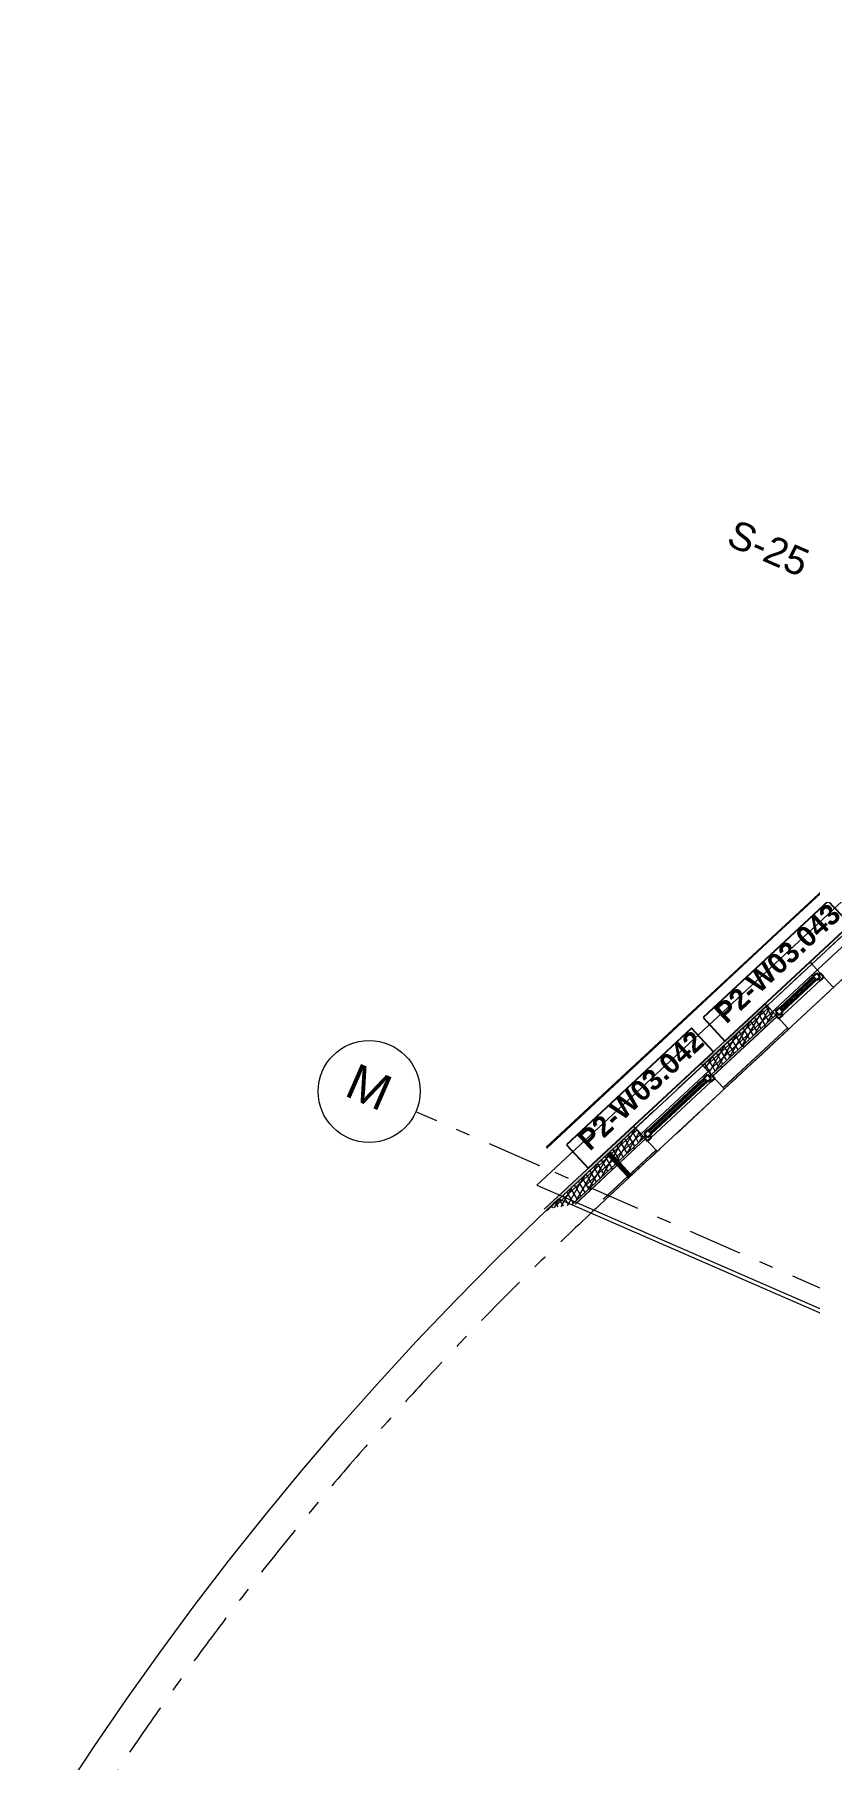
# Model space of a CAD drawing. Header units: millimetres. Extents: x -35034 to 431752, y -71616 to 25069.
# Drawn here: x 301496 to 309096, y -38794 to -21880 of the extents above; entities that cross this region are included whole.
import ezdxf
from ezdxf.enums import TextEntityAlignment as Align

# ---------------------------------------------------------------- set-up
doc = ezdxf.new("R2010")
doc.units = ezdxf.units.MM
doc.header["$MEASUREMENT"] = 0
doc.linetypes.add('Dot & Dashed', pattern=[670.277762, 352.777767, -176.388884, 0, -141.111112])
doc.linetypes.add('Double Dashed', pattern=[1093.611073, 529.166651, -211.666656, 141.111112, -211.666656])
for name, color, linetype in [('A-25-M_Curtain_Wall', 7, 'Continuous'), ('A-25-M_Wall_Ext', 7, 'Continuous'), ('A-95-MC_Marker_Section_P2.Marker', 7, 'Continuous'), ('New_A-15-MG_Structural_Grid_Phase_2', 7, 'Continuous'), ('New_A-20-M_Floor_Slab', 7, 'Continuous'), ('New_A-20-M_Roof', 7, 'Continuous'), ('New_A-25-M_Curtain_Wall', 7, 'Continuous'), ('New_A-25-M_Wall_Ext', 7, 'Continuous'), ('New_ArchiCAD Window Markers', 7, 'Continuous'), ('New_ArchiCAD Windows', 7, 'Continuous')]:
    doc.layers.add(name, color=color, linetype=linetype)
for name, color, linetype, lineweight, true_color in [('A-25-M_Curtain_Wall_Pen_No__69', 7, 'Continuous', 20, 0x606060), ('A-25-M_Wall_Ext_Pen_No__107', 7, 'Continuous', 15, 0xa6a6a6), ('A-25-M_Wall_Ext_Pen_No__27', 7, 'Continuous', 50, 0x2a2a2a), ('New_A-15-MG_Structural_Grid_Phase_2_Pen_No__222', 7, 'Continuous', 13, 0x65af33), ('New_A-25-M_Wall_Ext_Pen_No__107', 7, 'Continuous', 15, 0xa6a6a6), ('New_ArchiCAD Windows_Pen_No__23', 7, 'Continuous', 30, 0x2a2a2a)]:
    doc.layers.add(name, color=color, linetype=linetype, lineweight=lineweight, true_color=true_color)
for name, color, linetype, lineweight in [('A-25-M_Curtain_Wall_Pen_No__90', 8, 'Continuous', 20), ('A-25-M_Wall_Ext_Pen_No__87', 8, 'Continuous', 20), ('A-95-MC_Marker_Section_P2.Marker_Pen_No__6', 7, 'Continuous', 35), ('New_A-20-M_Floor_Slab_Pen_No__89', 8, 'Continuous', 20), ('New_A-20-M_Roof_Pen_No__92', 8, 'Continuous', 13), ('New_A-25-M_Curtain_Wall_Pen_No__87', 8, 'Continuous', 20), ('New_A-25-M_Wall_Ext_Pen_No__1', 7, 'Continuous', 13), ('New_ArchiCAD Window Markers_Pen_No__1', 7, 'Continuous', 13), ('New_ArchiCAD Window Markers_Pen_No__5', 7, 'Continuous', 25), ('New_ArchiCAD Windows_Pen_No__1', 7, 'Continuous', 13), ('New_ArchiCAD Windows_Pen_No__101', 252, 'Continuous', 15), ('New_ArchiCAD Windows_Pen_No__3', 7, 'Continuous', 18)]:
    doc.layers.add(name, color=color, linetype=linetype, lineweight=lineweight)
doc.styles.add('GENERATED_STYLE_2', font='')
doc.styles.add('GENERATED_STYLE_4', font='')
doc.styles.get('GENERATED_STYLE_2').set_extended_font_data('Arial', bold=True)
doc.styles.get('GENERATED_STYLE_4').set_extended_font_data('Swis721 BT')
pattern_1 = [(60, (341458.065, 0), (-43.30127, 25), []), (120, (341458.065, 0), (43.30127, 25), [])]
pattern_2 = [(0, (341458.06, 0), (0, 200), [])]
pattern_3 = [(222.9401, (341458.06, 0), (-117.9931, 126.7976), [0, -100]), (222.9401, (341480.46, -97.46), (-117.9931, 126.7976), [0, -100])]

# ---------------------------------------------------------------- blocks, each defined once
blk = doc.blocks.new('Roof_17_2', base_point=(296911, -52585))
at = {"layer": 'New_A-20-M_Roof_Pen_No__92', "linetype": 'Continuous', "flags": 128}
for points in [[(301770, -39136), (302081, -38665), (302400, -38200), (302728, -37740), (303063, -37286), (303406, -36838), (303758, -36397), (304117, -35961), (304484, -35533), (304858, -35110), (305240, -34695), (305630, -34286), (306026, -33885), (306430, -33490), (306635, -33296)], [(306635, -33296), (323801, -40782)]]:
    blk.add_lwpolyline(points, dxfattribs=at)
blk = doc.blocks.new('Slab_6_2', base_point=(319509, -20987))
at = {"layer": 'New_A-20-M_Floor_Slab_Pen_No__89', "linetype": 'Continuous', "flags": 128}
blk.add_lwpolyline([(319509, -20987), (306424, -33163), (323849, -40760)], dxfattribs=at)
blk = doc.blocks.new('Curtain Wall_27_2', base_point=(341458, 0))
at = {"layer": 'New_A-25-M_Curtain_Wall_Pen_No__87', "linetype": 'Continuous'}
for p, q in [((308780, -30696), (309909, -29645)), ((307650, -31748), (308780, -30696)), ((306522, -32797), (307650, -31748))]:
    blk.add_line(p, q, dxfattribs=at)
for p in [(308780, -30696), (307650, -31748), (306522, -32797)]:
    blk.add_point(p, dxfattribs=at)
blk = doc.blocks.new('Wall_424_2', base_point=(306520, -33412))
at = {"layer": 'A-25-M_Wall_Ext_Pen_No__107', "linetype": 'Continuous'}
for points in [[(307136, -32874), (307147, -32863), (307130, -32845), (307119, -32855)], [(307204, -32947), (307215, -32937), (307147, -32863), (307136, -32874)], [(307216, -32960), (307227, -32950), (307215, -32937), (307204, -32947)], [(307217, -32961), (307228, -32951), (307227, -32950), (307216, -32960)], [(307320, -33071), (307331, -33061), (307228, -32951), (307217, -32961)], [(307321, -33073), (307332, -33063), (307331, -33061), (307320, -33071)], [(307331, -33084), (307342, -33073), (307332, -33063), (307321, -33073)]]:
    blk.add_hatch(color=256, dxfattribs=at).paths.add_polyline_path(points)
at = {"layer": 'A-25-M_Wall_Ext_Pen_No__27', "linetype": 'Continuous'}
for p, q in [((307119, -32855), (307136, -32874)), ((307147, -32863), (307130, -32845)), ((307136, -32874), (307204, -32947)), ((307215, -32937), (307147, -32863)), ((307204, -32947), (307216, -32960)), ((307227, -32950), (307215, -32937)), ((307216, -32960), (307217, -32961)), ((307217, -32961), (307320, -33071)), ((307228, -32951), (307227, -32950)), ((307331, -33061), (307228, -32951)), ((307320, -33071), (307321, -33073)), ((307321, -33073), (307331, -33084)), ((307332, -33063), (307331, -33061)), ((307342, -33073), (307332, -33063))]:
    blk.add_line(p, q, dxfattribs=at)
at = {"layer": 'A-25-M_Wall_Ext_Pen_No__87', "linetype": 'Continuous', "flags": 128}
for points in [[(310013, -30162), (307130, -32845)], [(307342, -33073), (310325, -30298)], [(307119, -32855), (306542, -33392)], [(307103, -33296), (307331, -33084)], [(306520, -33412), (306542, -33392)]]:
    blk.add_lwpolyline(points, dxfattribs=at)
blk = doc.blocks.new('Standard grid marker_6')
at = {"layer": 'New_A-15-MG_Structural_Grid_Phase_2_Pen_No__222', "linetype": 'Double Dashed'}
for p, q in [((2643, 0), (48998, 0)), ((48998, 0), (51641, 0))]:
    blk.add_line(p, q, dxfattribs=at)
at = {"layer": 'New_A-15-MG_Structural_Grid_Phase_2_Pen_No__222', "style": 'GENERATED_STYLE_4'}
blk.add_attdef('AC_MarkerText_1', text='', height=350, rotation=113.5, dxfattribs=at).set_placement((-500, -1294), align=Align.MIDDLE_CENTER)
blk = doc.blocks.new('Standard grid marker_7')
at = {"layer": 'New_A-15-MG_Structural_Grid_Phase_2_Pen_No__222', "linetype": 'Double Dashed'}
blk.add_line((31507, 0), (31507, 0), dxfattribs=at)
blk.add_arc((0, 0), 31507, 0, 43.0295, dxfattribs=at)
blk = doc.blocks.new('Beam_1_2', base_point=(306828, -33126))
at = {"layer": 'A-25-M_Curtain_Wall_Pen_No__69', "linetype": 'Dot & Dashed'}
blk.add_line((306828, -33126), (330547, -11053), dxfattribs=at)
at = {"layer": 'A-25-M_Curtain_Wall_Pen_No__90', "linetype": 'Continuous'}
for p, q in [((306515, -32791), (330235, -10718)), ((306882, -33184), (330601, -11111))]:
    blk.add_line(p, q, dxfattribs=at)
blk = doc.blocks.new('Window 19_19')
at = {"layer": 'New_ArchiCAD Windows_Pen_No__1', "linetype": 'Continuous'}
for p, q in [((-300, 150), (-300, 123)), ((-300, 123), (-300, 98)), ((-300, 98), (-300, 0)), ((-300, 0), (-300, -2)), ((300, 123), (300, 150)), ((300, 98), (300, 123)), ((300, 0), (300, 98)), ((-300, -2), (-300, -20)), ((-300, -20), (-300, -22)), ((-300, -22), (-300, -172)), ((300, -2), (300, 0)), ((300, -20), (300, -2)), ((300, -22), (300, -20)), ((300, -172), (300, -22)), ((-300, -172), (-300, -174)), ((-300, -174), (-300, -189)), ((300, -174), (300, -172)), ((300, -189), (300, -174))]:
    blk.add_line(p, q, dxfattribs=at)
at = {"layer": 'New_ArchiCAD Windows_Pen_No__101', "linetype": 'Continuous'}
for p, q in [((-214, 25), (-225, 25)), ((225, 25), (-181, 25)), ((-250, -50), (250, -50)), ((225, -25), (-181, -25))]:
    blk.add_line(p, q, dxfattribs=at)
at = {"layer": 'New_ArchiCAD Windows_Pen_No__23', "linetype": 'Continuous'}
for p, q in [((-300, 0), (-300, -50)), ((-275, 0), (-300, 0)), ((-275, 25), (-275, -25)), ((-225, 25), (-275, 25)), ((-225, -25), (-225, 25)), ((225, 10), (-225, 10)), ((225, 25), (225, -25)), ((275, 25), (225, 25)), ((275, -25), (275, 25)), ((300, 0), (275, 0)), ((300, -50), (300, 0)), ((-300, -50), (-250, -50)), ((-275, -25), (-225, -25)), ((-250, -50), (-250, -25)), ((-225, -10), (225, -10)), ((225, -25), (275, -25)), ((250, -25), (250, -50)), ((250, -50), (300, -50))]:
    blk.add_line(p, q, dxfattribs=at)
at = {"layer": 'New_ArchiCAD Windows_Pen_No__3', "linetype": 'Continuous'}
for p, q in [((-214, 25), (-181, 25)), ((-225, -25), (-181, -25))]:
    blk.add_line(p, q, dxfattribs=at)
blk = doc.blocks.new('Window Stamp 18_9')
at = {"layer": 'New_ArchiCAD Window Markers_Pen_No__5', "linetype": 'Continuous'}
for p, q in [((839, -339), (-839, -339)), ((-839, -339), (-839, -653)), ((839, -339), (-839, -339)), ((839, -653), (839, -339)), ((-839, -653), (839, -653))]:
    blk.add_line(p, q, dxfattribs=at)
at = {"layer": 'New_ArchiCAD Window Markers_Pen_No__1', "style": 'GENERATED_STYLE_2'}
blk.add_attdef('AC_WIDO_ID', text='', height=200, rotation=180, dxfattribs=at).set_placement((762, -274), align=Align.BOTTOM_LEFT)
blk = doc.blocks.new('Window 19_20')
at = {"layer": 'New_ArchiCAD Windows_Pen_No__1', "linetype": 'Continuous'}
for p, q in [((-450, 150), (-450, 123)), ((-450, 123), (-450, 98)), ((-450, 98), (-450, 0)), ((-450, 0), (-450, -2)), ((450, 123), (450, 150)), ((450, 98), (450, 123)), ((450, 0), (450, 98)), ((-450, -2), (-450, -20)), ((-450, -20), (-450, -22)), ((-450, -22), (-450, -172)), ((450, -2), (450, 0)), ((450, -20), (450, -2)), ((450, -22), (450, -20)), ((450, -172), (450, -22)), ((-450, -172), (-450, -174)), ((-450, -174), (-450, -189)), ((450, -174), (450, -172)), ((450, -189), (450, -174))]:
    blk.add_line(p, q, dxfattribs=at)
at = {"layer": 'New_ArchiCAD Windows_Pen_No__101', "linetype": 'Continuous'}
for p, q in [((-342, 25), (-374, 25)), ((375, 25), (-291, 25)), ((-400, -50), (400, -50)), ((375, -25), (-280, -25))]:
    blk.add_line(p, q, dxfattribs=at)
at = {"layer": 'New_ArchiCAD Windows_Pen_No__23', "linetype": 'Continuous'}
for p, q in [((-425, 0), (-450, 0)), ((-425, 25), (-425, -25)), ((-375, 25), (-425, 25)), ((-375, -25), (-375, 25)), ((375, 10), (-375, 10)), ((375, 25), (375, -25)), ((425, 25), (375, 25)), ((425, -25), (425, 25)), ((450, 0), (425, 0)), ((450, -50), (450, 0)), ((-450, 0), (-450, -50)), ((-450, -50), (-400, -50)), ((-425, -25), (-375, -25)), ((-400, -50), (-400, -25)), ((-375, -10), (375, -10)), ((375, -25), (425, -25)), ((400, -25), (400, -50)), ((400, -50), (450, -50))]:
    blk.add_line(p, q, dxfattribs=at)
at = {"layer": 'New_ArchiCAD Windows_Pen_No__3', "linetype": 'Continuous'}
for p, q in [((-375, 25), (-374, 25)), ((-342, 25), (-291, 25)), ((-375, -25), (-280, -25))]:
    blk.add_line(p, q, dxfattribs=at)
blk = doc.blocks.new('Window Stamp 18_16')
at = {"layer": 'New_ArchiCAD Window Markers_Pen_No__5', "linetype": 'Continuous'}
for p, q in [((1057, -339), (-620, -339)), ((-620, -339), (-620, -653)), ((1057, -339), (-620, -339)), ((1057, -653), (1057, -339)), ((-620, -653), (1057, -653))]:
    blk.add_line(p, q, dxfattribs=at)
at = {"layer": 'New_ArchiCAD Window Markers_Pen_No__1', "style": 'GENERATED_STYLE_2'}
blk.add_attdef('AC_WIDO_ID', text='', height=200, rotation=180, dxfattribs=at).set_placement((981, -274), align=Align.BOTTOM_LEFT)
blk = doc.blocks.new('Wall_453_2', base_point=(330529, -11034))
at = {"layer": 'A-25-M_Wall_Ext_Pen_No__107', "linetype": 'Continuous'}
blk.add_hatch(color=256, dxfattribs=at).paths.add_polyline_path([(307331, -33084), (307342, -33073), (307332, -33063), (307321, -33073)])
at = {"layer": 'New_A-25-M_Wall_Ext_Pen_No__107', "linetype": 'Continuous'}
for points in [[(308661, -31383), (308030, -31971), (308048, -31990), (308679, -31403)], [(307371, -32584), (306493, -33400), (306542, -33392), (307389, -32603)]]:
    blk.add_hatch(color=256, dxfattribs=at).paths.add_polyline_path(points)
h = blk.add_hatch(dxfattribs=at)
h.set_pattern_fill('Batt_Insulation_0002', color=256, style=0, pattern_type=2)
h.set_pattern_definition(pattern_1)
h.paths.add_polyline_path([(308679, -31403), (308048, -31990), (308065, -32009), (308696, -31422)])
h = blk.add_hatch(dxfattribs=at)
h.set_pattern_fill('Batt_Insulation_0002', color=256, style=0, pattern_type=2)
h.set_pattern_definition(pattern_1)
h.paths.add_polyline_path([(308696, -31422), (308065, -32009), (308133, -32082), (308764, -31495)])
h = blk.add_hatch(dxfattribs=at)
h.set_pattern_fill('Plywood_0002', color=256, style=0, pattern_type=2)
h.set_pattern_definition(pattern_2)
h.paths.add_polyline_path([(308764, -31495), (308133, -32082), (308146, -32095), (308776, -31508)])
at = {"layer": 'New_A-25-M_Wall_Ext_Pen_No__107', "linetype": 'Continuous', "lineweight": 0, "true_color": 0x535353}
for points in [[(308776, -31508), (308146, -32095), (308147, -32096), (308778, -31509)], [(308880, -31619), (308249, -32206), (308250, -32208), (308881, -31621)], [(307487, -32708), (306799, -33348), (306802, -33348), (307488, -32710)], [(307590, -32819), (307072, -33302), (307076, -33301), (307592, -32821)]]:
    blk.add_hatch(color=251, dxfattribs=at).paths.add_polyline_path(points)
at = {"layer": 'New_A-25-M_Wall_Ext_Pen_No__107', "linetype": 'Continuous'}
h = blk.add_hatch(dxfattribs=at)
h.set_pattern_fill('Plaster_0002', color=256, style=0, pattern_type=2)
h.set_pattern_definition(pattern_3)
h.paths.add_polyline_path([(308881, -31621), (308250, -32208), (308261, -32219), (308892, -31632)])
h = blk.add_hatch(dxfattribs=at)
h.set_pattern_fill('Batt_Insulation_0002', color=256, style=0, pattern_type=2)
h.set_pattern_definition(pattern_1)
h.paths.add_polyline_path([(307389, -32603), (306542, -33392), (306587, -33384), (307406, -32622)])
h = blk.add_hatch(dxfattribs=at)
h.set_pattern_fill('Batt_Insulation_0002', color=256, style=0, pattern_type=2)
h.set_pattern_definition(pattern_1)
h.paths.add_polyline_path([(307406, -32622), (306587, -33384), (306767, -33354), (307474, -32695)])
h = blk.add_hatch(dxfattribs=at)
h.set_pattern_fill('Plywood_0002', color=256, style=0, pattern_type=2)
h.set_pattern_definition(pattern_2)
h.paths.add_polyline_path([(307474, -32695), (306767, -33354), (306799, -33348), (307487, -32708)])
h = blk.add_hatch(dxfattribs=at)
h.set_pattern_fill('Plaster_0002', color=256, style=0, pattern_type=2)
h.set_pattern_definition(pattern_3)
h.paths.add_polyline_path([(307342, -33073), (307602, -32832), (307592, -32821), (307332, -33063)])
h = blk.add_hatch(dxfattribs=at)
h.set_pattern_fill('Plaster_0002', color=256, style=0, pattern_type=2)
h.set_pattern_definition(pattern_3)
h.paths.add_polyline_path([(307321, -33073), (307076, -33301), (307103, -33296), (307331, -33084)])
at = {"layer": 'A-25-M_Wall_Ext_Pen_No__27', "linetype": 'Continuous'}
for p, q in [((307321, -33073), (307331, -33084)), ((307342, -33073), (307332, -33063))]:
    blk.add_line(p, q, dxfattribs=at)
at = {"layer": 'New_A-25-M_Wall_Ext_Pen_No__1', "linetype": 'Continuous'}
for p, q in [((308679, -31403), (308048, -31990)), ((308696, -31422), (308065, -32009)), ((308764, -31495), (308133, -32082)), ((308776, -31508), (308146, -32095)), ((308778, -31509), (308147, -32096)), ((308880, -31619), (308249, -32206)), ((308881, -31621), (308250, -32208)), ((307389, -32603), (306542, -33392)), ((307406, -32622), (306587, -33384)), ((307474, -32695), (306767, -33354)), ((307487, -32708), (306799, -33348)), ((307488, -32710), (306802, -33348)), ((307590, -32819), (307072, -33302)), ((307592, -32821), (307332, -33063)), ((307321, -33073), (307076, -33301)), ((307332, -33063), (307321, -33073))]:
    blk.add_line(p, q, dxfattribs=at)
at = {"layer": 'New_A-25-M_Wall_Ext_Pen_No__1', "linetype": 'Continuous', "flags": 128}
for points in [[(308661, -31383), (308030, -31971)], [(308261, -32219), (308892, -31632)], [(307371, -32584), (306493, -33400)], [(307342, -33073), (307602, -32832)], [(307103, -33296), (307331, -33084)]]:
    blk.add_lwpolyline(points, dxfattribs=at)
at = {"layer": 'New_ArchiCAD Window Markers'}
ref = blk.add_blockref('Window Stamp 18_9', (309111, -31427), dxfattribs=dict(at, rotation=222.9401050489002))
ref.add_attrib('AC_WIDO_ID', 'P2-W03.043', dxfattribs={"layer": 'New_ArchiCAD Window Markers_Pen_No__1', "color": 7, "height": 200, "rotation": 42.9401, "style": 'GENERATED_STYLE_2'}).set_placement((308322, -31633), align=Align.BOTTOM_LEFT)
ref = blk.add_blockref('Window Stamp 18_16', (307931, -32525), dxfattribs=dict(at, rotation=222.9401050489002))
ref.add_attrib('AC_WIDO_ID', 'P2-W03.042', dxfattribs={"layer": 'New_ArchiCAD Window Markers_Pen_No__1', "color": 7, "height": 200, "rotation": 42.9401, "style": 'GENERATED_STYLE_2'}).set_placement((306982, -32880), align=Align.BOTTOM_LEFT)
at = {"layer": 'New_ArchiCAD Windows', "color": 251, "linetype": 'Continuous', "lineweight": 20, "true_color": 0x606060, "xscale": -1, "zscale": 1000, "rotation": 42.94010504890028}
for name, p in [('Window 19_19', (308982, -31289)), ('Window 19_20', (307803, -32387))]:
    blk.add_blockref(name, p, dxfattribs=at)
blk = doc.blocks.new('Standard grid marker_12')
at = {"layer": 'New_A-15-MG_Structural_Grid_Phase_2_Pen_No__222', "linetype": 'Double Dashed'}
for p, q in [((1317, 0), (57055, 0)), ((57055, 0), (58371, 0))]:
    blk.add_line(p, q, dxfattribs=at)
at = {"layer": 'New_A-15-MG_Structural_Grid_Phase_2_Pen_No__222', "linetype": 'Continuous'}
blk.add_circle((58871, 0), 500, dxfattribs=at)
at = {"layer": 'New_A-15-MG_Structural_Grid_Phase_2_Pen_No__222', "linetype": 'Double Dashed'}
blk.add_point((57055, 0), dxfattribs=at)
blk.add_point((57055, 0), dxfattribs=at)
at = {"layer": 'New_A-15-MG_Structural_Grid_Phase_2_Pen_No__222', "style": 'GENERATED_STYLE_4'}
for tag, p in [('AC_MarkerText_1_0', (-500, 43)), ('AC_MarkerText_1_1', (58871, 43))]:
    blk.add_attdef(tag, text='', height=350, rotation=180, dxfattribs=at).set_placement(p, align=Align.MIDDLE_CENTER)
blk = doc.blocks.new('Cutting Plane_5_2', base_point=(360309, -50545))
at = {"layer": 'A-95-MC_Marker_Section_P2.Marker_Pen_No__6', "insert": (308266, -26883), "char_height": 275, "attachment_point": 7, "rotation": 336.4404, "style": 'GENERATED_STYLE_4'}
blk.add_mtext('\\A1;{\\fSwis721 BT|b0|i0|c0|p34;S-25}', dxfattribs=at)

msp = doc.modelspace()

# ---------------------------------------------------------------- block references
at = {"layer": 'A-25-M_Curtain_Wall', "color": 8, "lineweight": 20}
msp.add_blockref('Beam_1_2', (306828, -33125.7), dxfattribs=at)
at = {"layer": 'A-25-M_Wall_Ext', "color": 250, "lineweight": 50, "true_color": 0x2a2a2a}
msp.add_blockref('Wall_424_2', (306520.2, -33412.1), dxfattribs=at)
at = {"layer": 'A-95-MC_Marker_Section_P2.Marker'}
msp.add_blockref('Cutting Plane_5_2', (360308.7, -50545.4), dxfattribs=at)
at = {"layer": 'New_A-15-MG_Structural_Grid_Phase_2', "color": 8, "linetype": 'Continuous', "lineweight": 15, "zscale": 1000}
for name, p, rotation in [('Standard grid marker_6', (344845.7, 1823.7), 222.9404146370858), ('Standard grid marker_7', (328479.1, -56444.6), 132.8760517734848)]:
    msp.add_blockref(name, p, dxfattribs=dict(at, rotation=rotation))
at = {"layer": 'New_A-15-MG_Structural_Grid_Phase_2', "color": 8, "linetype": 'Continuous', "lineweight": 15}
ref = msp.add_blockref('Standard grid marker_12', (358741.6, -55774.3), dxfattribs=dict(at, zscale=1000, rotation=156.4404115839929))
ref.add_attrib('AC_MarkerText_1_1', 'M', dxfattribs={"layer": 'New_A-15-MG_Structural_Grid_Phase_2_Pen_No__222', "color": 85, "true_color": 0x65af33, "height": 350, "rotation": 336.44041, "style": 'GENERATED_STYLE_4'}).set_placement((304777.4, -32199.9), align=Align.MIDDLE_CENTER)
at = {"layer": 'New_A-20-M_Floor_Slab', "color": 8, "linetype": 'Continuous', "lineweight": 20}
msp.add_blockref('Slab_6_2', (319508.7, -20986.7), dxfattribs=at)
at = {"layer": 'New_A-20-M_Roof', "color": 8, "linetype": 'Continuous', "lineweight": 13}
msp.add_blockref('Roof_17_2', (296911.4, -52585.4), dxfattribs=at)
at = {"layer": 'New_A-25-M_Curtain_Wall', "linetype": 'Continuous', "lineweight": 0}
msp.add_blockref('Curtain Wall_27_2', (341458.1, 0), dxfattribs=at)
at = {"layer": 'New_A-25-M_Wall_Ext', "color": 250, "lineweight": 50, "true_color": 0x2a2a2a}
msp.add_blockref('Wall_453_2', (330529, -11033.6), dxfattribs=at)

doc.saveas('drawing.dxf')
